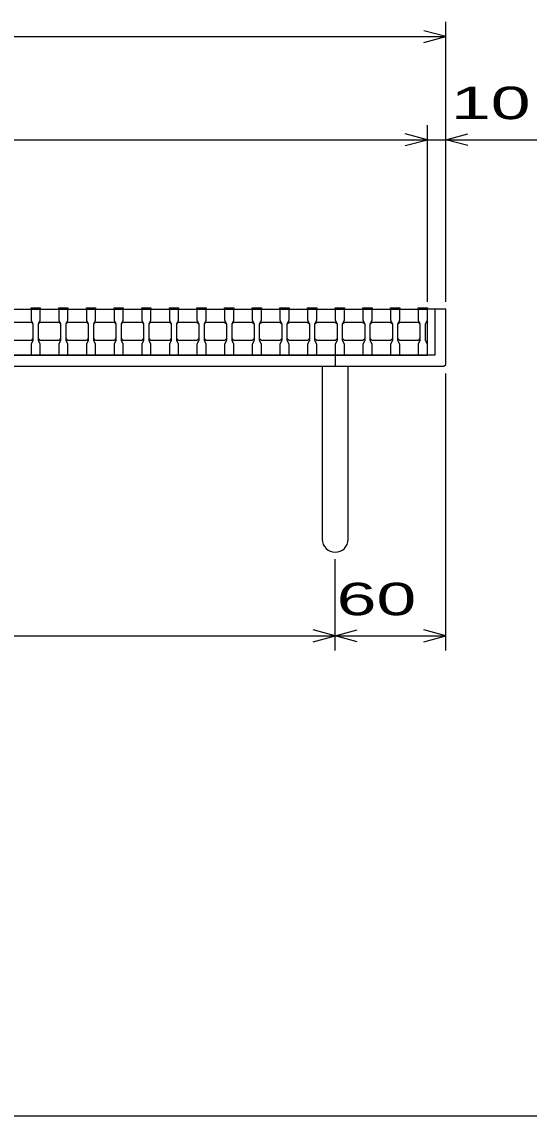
# Model space of a CAD drawing. Units: millimetres, scale not verified. Extents: x -1456 to 1385, y -1026 to 843.
# Drawn here: x -707 to -432, y -917 to -323 of the extents above; entities that cross this region are included whole.
import ezdxf
from ezdxf.enums import TextEntityAlignment as Align

# ---------------------------------------------------------------- set-up
doc = ezdxf.new("R2010")
doc.units = ezdxf.units.MM
doc.header["$LTSCALE"] = 8
for name, color, linetype, lineweight in [('0_2', 150, 'Continuous', 25), ('16', 3, 'Continuous', 25), ('19', 6, 'Continuous', 25), ('22', 4, 'Continuous', 25)]:
    doc.layers.add(name, color=color, linetype=linetype, lineweight=lineweight)
doc.styles.add('ベクトル', font='')
doc.styles.get('ベクトル').set_extended_font_data('ベクトル')

msp = doc.modelspace()

# ---------------------------------------------------------------- linework, layer by layer
at = {"layer": '0_2'}
msp.add_line((1384.8, -917.2), (-1383.2, -917.2), dxfattribs=at)
at = {"layer": '16'}
for p, q in [((-987, -479), (-487, -479)), ((-702, -479), (-702, -478.3)), ((-702, -478.3), (-697, -478.3)), ((-702, -479), (-702, -485)), ((-697, -479), (-702, -479)), ((-697, -478.3), (-697, -479)), ((-697, -485), (-697, -479)), ((-687, -479), (-687, -478.3)), ((-687, -478.3), (-682, -478.3)), ((-687, -479), (-687, -485)), ((-682, -479), (-687, -479)), ((-682, -478.3), (-682, -479)), ((-682, -485), (-682, -479)), ((-672, -479), (-672, -478.3)), ((-672, -478.3), (-667, -478.3)), ((-672, -479), (-672, -485)), ((-667, -479), (-672, -479)), ((-667, -478.3), (-667, -479)), ((-667, -485), (-667, -479)), ((-657, -479), (-657, -478.3)), ((-657, -478.3), (-652, -478.3)), ((-657, -479), (-657, -485)), ((-652, -479), (-657, -479)), ((-652, -478.3), (-652, -479)), ((-652, -485), (-652, -479)), ((-642, -479), (-642, -478.3)), ((-642, -478.3), (-637, -478.3)), ((-642, -479), (-642, -485)), ((-637, -479), (-642, -479)), ((-637, -478.3), (-637, -479)), ((-637, -485), (-637, -479)), ((-627, -479), (-627, -478.3)), ((-627, -478.3), (-622, -478.3)), ((-627, -479), (-627, -485)), ((-622, -479), (-627, -479)), ((-622, -478.3), (-622, -479)), ((-622, -485), (-622, -479)), ((-612, -479), (-612, -478.3)), ((-612, -478.3), (-607, -478.3)), ((-612, -479), (-612, -485)), ((-607, -479), (-612, -479)), ((-607, -478.3), (-607, -479)), ((-607, -485), (-607, -479)), ((-597, -479), (-597, -478.3)), ((-597, -478.3), (-592, -478.3)), ((-597, -479), (-597, -485)), ((-592, -479), (-597, -479)), ((-592, -478.3), (-592, -479)), ((-592, -485), (-592, -479)), ((-582, -479), (-582, -478.3)), ((-582, -478.3), (-577, -478.3)), ((-582, -479), (-582, -485)), ((-577, -479), (-582, -479)), ((-577, -478.3), (-577, -479)), ((-577, -485), (-577, -479)), ((-567, -479), (-567, -478.3)), ((-567, -478.3), (-562, -478.3)), ((-567, -479), (-567, -485)), ((-562, -479), (-567, -479)), ((-562, -478.3), (-562, -479)), ((-562, -485), (-562, -479)), ((-552, -479), (-552, -478.3)), ((-552, -478.3), (-547, -478.3)), ((-552, -479), (-552, -485)), ((-547, -479), (-552, -479)), ((-547, -478.3), (-547, -479)), ((-547, -485), (-547, -479)), ((-537, -479), (-537, -478.3)), ((-537, -478.3), (-532, -478.3)), ((-537, -479), (-537, -485)), ((-532, -479), (-537, -479)), ((-532, -478.3), (-532, -479)), ((-532, -485), (-532, -479)), ((-522, -479), (-522, -478.3)), ((-522, -478.3), (-517, -478.3)), ((-522, -479), (-522, -485)), ((-517, -479), (-522, -479)), ((-517, -478.3), (-517, -479)), ((-517, -485), (-517, -479)), ((-507, -479), (-507, -478.3)), ((-507, -478.3), (-502, -478.3)), ((-507, -479), (-507, -485)), ((-502, -479), (-507, -479)), ((-502, -478.3), (-502, -479)), ((-502, -485), (-502, -479)), ((-492, -479), (-492, -478.3)), ((-492, -478.3), (-487, -478.3)), ((-492, -479), (-492, -485)), ((-487, -479), (-492, -479)), ((-487, -478.3), (-487, -479)), ((-487, -485), (-487, -479)), ((-487, -504), (-487, -479)), ((-712, -486), (-702, -486)), ((-702, -485), (-701, -487)), ((-702, -486), (-701, -487)), ((-701, -487), (-701, -496)), ((-698, -487), (-697, -485)), ((-698, -487), (-697, -486)), ((-698, -496), (-698, -487)), ((-697, -486), (-687, -486)), ((-687, -485), (-686, -487)), ((-687, -486), (-686, -487)), ((-686, -487), (-686, -496)), ((-683, -487), (-682, -485)), ((-683, -487), (-682, -486)), ((-683, -496), (-683, -487)), ((-682, -486), (-672, -486)), ((-672, -485), (-671, -487)), ((-672, -486), (-671, -487)), ((-671, -487), (-671, -496)), ((-668, -487), (-667, -485)), ((-668, -487), (-667, -486)), ((-668, -496), (-668, -487)), ((-667, -486), (-657, -486)), ((-657, -485), (-656, -487)), ((-657, -486), (-656, -487)), ((-656, -487), (-656, -496)), ((-653, -487), (-652, -485)), ((-653, -487), (-652, -486)), ((-653, -496), (-653, -487)), ((-652, -486), (-642, -486)), ((-642, -485), (-641, -487)), ((-642, -486), (-641, -487)), ((-641, -487), (-641, -496)), ((-638, -487), (-637, -485)), ((-638, -487), (-637, -486)), ((-638, -496), (-638, -487)), ((-637, -486), (-627, -486)), ((-627, -485), (-626, -487)), ((-627, -486), (-626, -487)), ((-626, -487), (-626, -496)), ((-623, -487), (-622, -485)), ((-623, -487), (-622, -486)), ((-623, -496), (-623, -487)), ((-622, -486), (-612, -486)), ((-612, -485), (-611, -487)), ((-612, -486), (-611, -487)), ((-611, -487), (-611, -496)), ((-608, -487), (-607, -485)), ((-608, -487), (-607, -486)), ((-608, -496), (-608, -487)), ((-607, -486), (-597, -486)), ((-597, -485), (-596, -487)), ((-597, -486), (-596, -487)), ((-596, -487), (-596, -496)), ((-593, -487), (-592, -485)), ((-593, -487), (-592, -486)), ((-593, -496), (-593, -487)), ((-592, -486), (-582, -486)), ((-582, -485), (-581, -487)), ((-582, -486), (-581, -487)), ((-581, -487), (-581, -496)), ((-578, -487), (-577, -485)), ((-578, -487), (-577, -486)), ((-578, -496), (-578, -487)), ((-577, -486), (-567, -486)), ((-567, -485), (-566, -487)), ((-567, -486), (-566, -487)), ((-566, -487), (-566, -496)), ((-563, -487), (-562, -485)), ((-563, -487), (-562, -486)), ((-563, -496), (-563, -487)), ((-562, -486), (-552, -486)), ((-552, -485), (-551, -487)), ((-552, -486), (-551, -487)), ((-551, -487), (-551, -496)), ((-548, -487), (-547, -485)), ((-548, -487), (-547, -486)), ((-548, -496), (-548, -487)), ((-547, -486), (-537, -486)), ((-537, -485), (-536, -487)), ((-537, -486), (-536, -487)), ((-536, -487), (-536, -496)), ((-533, -487), (-532, -485)), ((-533, -487), (-532, -486)), ((-533, -496), (-533, -487)), ((-532, -486), (-522, -486)), ((-522, -485), (-521, -487)), ((-522, -486), (-521, -487)), ((-521, -487), (-521, -496)), ((-518, -487), (-517, -485)), ((-518, -487), (-517, -486)), ((-518, -496), (-518, -487)), ((-517, -486), (-507, -486)), ((-507, -485), (-506, -487)), ((-507, -486), (-506, -487)), ((-506, -487), (-506, -496)), ((-503, -487), (-502, -485)), ((-503, -487), (-502, -486)), ((-503, -496), (-503, -487)), ((-502, -486), (-492, -486)), ((-492, -485), (-491, -487)), ((-492, -486), (-491, -487)), ((-491, -487), (-491, -496)), ((-488, -487), (-487, -485)), ((-488, -496), (-488, -487)), ((-702, -496), (-712, -496)), ((-701, -495), (-702, -496)), ((-701, -496), (-702, -498)), ((-702, -498), (-702, -504)), ((-697, -496), (-698, -495)), ((-697, -498), (-698, -496)), ((-687, -496), (-697, -496)), ((-697, -504), (-697, -498)), ((-686, -495), (-687, -496)), ((-686, -496), (-687, -498)), ((-687, -498), (-687, -504)), ((-682, -496), (-683, -495)), ((-682, -498), (-683, -496)), ((-672, -496), (-682, -496)), ((-682, -504), (-682, -498)), ((-671, -495), (-672, -496)), ((-671, -496), (-672, -498)), ((-672, -498), (-672, -504)), ((-667, -496), (-668, -495)), ((-667, -498), (-668, -496)), ((-657, -496), (-667, -496)), ((-667, -504), (-667, -498)), ((-656, -495), (-657, -496)), ((-656, -496), (-657, -498)), ((-657, -498), (-657, -504)), ((-652, -496), (-653, -495)), ((-652, -498), (-653, -496)), ((-642, -496), (-652, -496)), ((-652, -504), (-652, -498)), ((-641, -495), (-642, -496)), ((-641, -496), (-642, -498)), ((-642, -498), (-642, -504)), ((-637, -496), (-638, -495)), ((-637, -498), (-638, -496)), ((-627, -496), (-637, -496)), ((-637, -504), (-637, -498)), ((-626, -495), (-627, -496)), ((-626, -496), (-627, -498)), ((-627, -498), (-627, -504)), ((-622, -496), (-623, -495)), ((-622, -498), (-623, -496)), ((-612, -496), (-622, -496)), ((-622, -504), (-622, -498)), ((-611, -495), (-612, -496)), ((-611, -496), (-612, -498)), ((-612, -498), (-612, -504)), ((-607, -496), (-608, -495)), ((-607, -498), (-608, -496)), ((-597, -496), (-607, -496)), ((-607, -504), (-607, -498)), ((-596, -495), (-597, -496)), ((-596, -496), (-597, -498)), ((-597, -498), (-597, -504)), ((-592, -496), (-593, -495)), ((-592, -498), (-593, -496)), ((-582, -496), (-592, -496)), ((-592, -504), (-592, -498)), ((-581, -495), (-582, -496)), ((-581, -496), (-582, -498)), ((-582, -498), (-582, -504)), ((-577, -496), (-578, -495)), ((-577, -498), (-578, -496)), ((-567, -496), (-577, -496)), ((-577, -504), (-577, -498)), ((-566, -495), (-567, -496)), ((-566, -496), (-567, -498)), ((-567, -498), (-567, -504)), ((-562, -496), (-563, -495)), ((-562, -498), (-563, -496)), ((-552, -496), (-562, -496)), ((-562, -504), (-562, -498)), ((-551, -495), (-552, -496)), ((-551, -496), (-552, -498)), ((-552, -498), (-552, -504)), ((-547, -496), (-548, -495)), ((-547, -498), (-548, -496)), ((-537, -496), (-547, -496)), ((-547, -504), (-547, -498)), ((-536, -495), (-537, -496)), ((-536, -496), (-537, -498)), ((-537, -498), (-537, -504)), ((-532, -496), (-533, -495)), ((-532, -498), (-533, -496)), ((-522, -496), (-532, -496)), ((-532, -504), (-532, -498)), ((-521, -495), (-522, -496)), ((-521, -496), (-522, -498)), ((-522, -498), (-522, -504)), ((-517, -496), (-518, -495)), ((-517, -498), (-518, -496)), ((-507, -496), (-517, -496)), ((-517, -504), (-517, -498)), ((-506, -495), (-507, -496)), ((-506, -496), (-507, -498)), ((-507, -498), (-507, -504)), ((-502, -496), (-503, -495)), ((-502, -498), (-503, -496)), ((-492, -496), (-502, -496)), ((-502, -504), (-502, -498)), ((-491, -495), (-492, -496)), ((-491, -496), (-492, -498)), ((-492, -498), (-492, -504)), ((-487, -498), (-488, -496)), ((-487, -504), (-487, -498)), ((-987, -504), (-487, -504)), ((-702, -504), (-697, -504)), ((-687, -504), (-682, -504)), ((-672, -504), (-667, -504)), ((-657, -504), (-652, -504)), ((-642, -504), (-637, -504)), ((-627, -504), (-622, -504)), ((-612, -504), (-607, -504)), ((-597, -504), (-592, -504)), ((-582, -504), (-577, -504)), ((-567, -504), (-562, -504)), ((-552, -504), (-547, -504)), ((-537, -504), (-532, -504)), ((-522, -504), (-517, -504)), ((-507, -504), (-502, -504)), ((-492, -504), (-487, -504))]:
    msp.add_line(p, q, dxfattribs=at)
at = {"layer": '19'}
for p, q in [((-477, -479), (-487, -479)), ((-483, -479), (-483, -504)), ((-477, -509), (-477, -479)), ((-483, -504), (-991, -504)), ((-537, -504), (-537, -510)), ((-996, -510), (-478, -510)), ((-544, -510), (-544, -604)), ((-530, -604), (-530, -510)), ((-478, -510), (-477, -509))]:
    msp.add_line(p, q, dxfattribs=at)
msp.add_arc((-537, -604), 7, 180, 0, dxfattribs=at)
at = {"layer": '22'}
for p, q in [((-477, -475), (-477, -323)), ((-997, -331), (-477, -331)), ((-477, -331), (-489, -327.8)), ((-489, -334.2), (-477, -331)), ((-487, -475), (-487, -379)), ((-477, -475), (-477, -379)), ((-487, -387), (-499, -383.8)), ((-477, -387), (-465, -383.8)), ((-987, -387), (-487, -387)), ((-499, -390.2), (-487, -387)), ((-487, -387), (-477, -387)), ((-465, -390.2), (-477, -387)), ((-477, -387), (-421, -387)), ((-477, -664.4), (-477, -514)), ((-537, -664.4), (-537, -614.8)), ((-537, -656.4), (-549, -653.2)), ((-537, -656.4), (-525, -653.2)), ((-477, -656.4), (-489, -653.2)), ((-937, -656.4), (-537, -656.4)), ((-549, -659.6), (-537, -656.4)), ((-525, -659.6), (-537, -656.4)), ((-537, -656.4), (-477, -656.4)), ((-489, -659.6), (-477, -656.4))]:
    msp.add_line(p, q, dxfattribs=at)

# ---------------------------------------------------------------- texts
at = {"layer": '22', "color": 2, "style": 'ベクトル', "width": 1.65}
for s, p in [(' 10 ', (-485, -367)), (' 60 ', (-547, -636.4))]:
    msp.add_text(s, height=17.6, dxfattribs=at).set_placement(p, align=Align.MIDDLE_LEFT)

doc.saveas('drawing.dxf')
